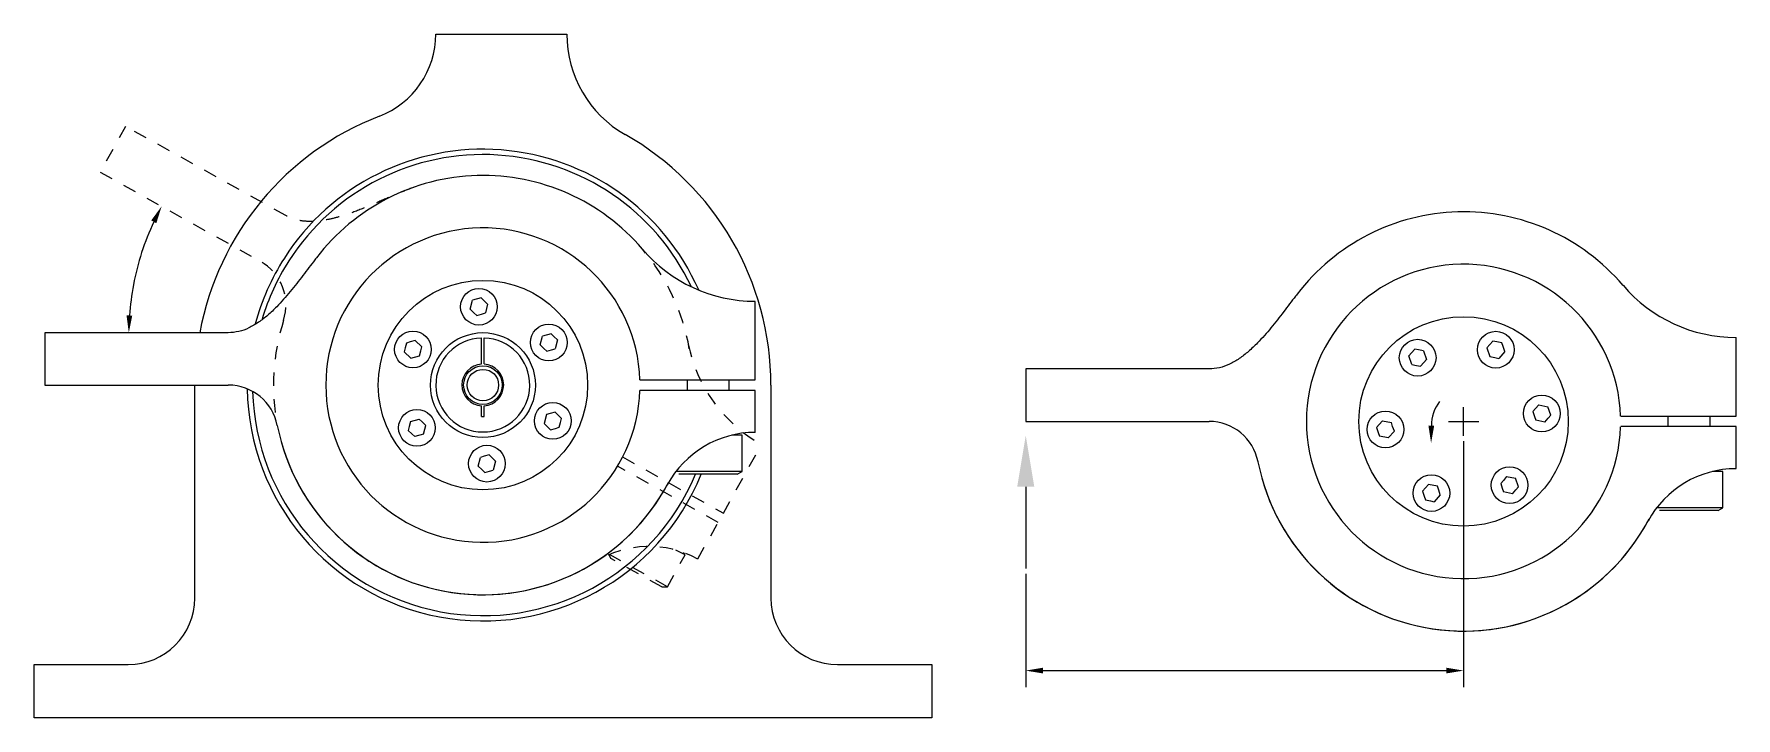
# Model space of a CAD drawing. Header units: inches. Extents: x 4 to 16.8, y 2.9 to 8.
import ezdxf

# ---------------------------------------------------------------- set-up
doc = ezdxf.new("R2010")
doc.units = ezdxf.units.IN
doc.header["$MEASUREMENT"] = 0
doc.linetypes.add('HIDDEN', pattern=[0.075, 0.05, -0.025])

msp = doc.modelspace()

# ---------------------------------------------------------------- linework, layer by layer
at = {"color": 7, "linetype": 'Continuous', "lineweight": 25}
for p, q in [((6.983, 8.035), (7.968, 8.035)), ((7.242, 5.969), (7.259, 6.035)), ((7.325, 6.053), (7.259, 6.035)), ((9.385, 5.437), (9.385, 6.027)), ((7.373, 6.006), (7.356, 5.94)), ((5.424, 5.791), (4.046, 5.791)), ((4.046, 5.791), (4.046, 5.398)), ((7.768, 5.7), (7.785, 5.766)), ((7.85, 5.784), (7.785, 5.766)), ((6.795, 5.6), (6.746, 5.648)), ((6.829, 5.733), (6.878, 5.685)), ((7.326, 5.557), (7.326, 5.752)), ((7.347, 5.557), (7.347, 5.752)), ((7.899, 5.737), (7.882, 5.671)), ((14.409, 5.655), (14.431, 5.591)), ((14.884, 5.678), (14.93, 5.729)), ((14.884, 5.678), (14.906, 5.613)), ((15.018, 5.65), (14.973, 5.599)), ((16.757, 5.165), (16.757, 5.755)), ((6.795, 5.6), (6.861, 5.619)), ((12.796, 5.519), (11.418, 5.519)), ((11.418, 5.519), (11.418, 5.125)), ((14.319, 5.553), (14.297, 5.618)), ((4.046, 5.398), (5.424, 5.398)), ((5.172, 3.798), (5.172, 5.398)), ((8.518, 5.437), (9.385, 5.437)), ((9.503, 5.398), (9.503, 3.798)), ((9.385, 5.358), (8.518, 5.358)), ((9.385, 5.043), (9.385, 5.358)), ((15.275, 5.25), (15.342, 5.236)), ((6.793, 5.124), (6.859, 5.143)), ((7.326, 5.163), (7.326, 5.242)), ((7.326, 5.163), (7.347, 5.163)), ((7.347, 5.163), (7.347, 5.242)), ((7.815, 5.176), (7.798, 5.11)), ((7.88, 5.195), (7.929, 5.147)), ((11.418, 5.125), (12.796, 5.125)), ((14.1, 5.13), (14.167, 5.117)), ((15.319, 5.12), (15.252, 5.134)), ((15.364, 5.172), (15.342, 5.236)), ((15.89, 5.165), (16.757, 5.165)), ((6.891, 5.029), (6.825, 5.011)), ((7.847, 5.062), (7.798, 5.11)), ((9.287, 5.022), (9.208, 5.022)), ((9.287, 4.749), (9.287, 5.022)), ((9.306, 5.039), (9.306, 5.039)), ((14.143, 5.001), (14.077, 5.014)), ((14.143, 5.001), (14.189, 5.052)), ((16.757, 5.086), (15.89, 5.086)), ((16.757, 4.771), (16.757, 5.086)), ((7.433, 4.826), (7.385, 4.874)), ((7.302, 4.789), (7.319, 4.855)), ((7.433, 4.826), (7.416, 4.76)), ((9.287, 4.749), (8.788, 4.749)), ((9.25, 4.728), (9.287, 4.749)), ((16.658, 4.75), (16.58, 4.75)), ((16.658, 4.477), (16.658, 4.75)), ((16.678, 4.767), (16.678, 4.767)), ((9.25, 4.728), (8.811, 4.728)), ((14.401, 4.6), (14.446, 4.651)), ((14.512, 4.638), (14.446, 4.651)), ((15.033, 4.711), (15.1, 4.698)), ((15.122, 4.633), (15.1, 4.698)), ((14.534, 4.573), (14.489, 4.522)), ((15.077, 4.582), (15.01, 4.595)), ((16.658, 4.477), (16.16, 4.477)), ((16.622, 4.456), (16.183, 4.456)), ((16.622, 4.456), (16.658, 4.477)), ((8.857, 4.122), (8.845, 4.141)), ((8.682, 3.882), (8.724, 3.883)), ((3.964, 2.898), (3.964, 3.298)), ((3.964, 3.298), (4.672, 3.298)), ((10.003, 3.298), (10.712, 3.298)), ((10.712, 3.298), (10.712, 2.898)), ((10.712, 2.898), (3.964, 2.898))]:
    msp.add_line(p, q, dxfattribs=at)
at = {"color": 7, "linetype": 'HIDDEN', "lineweight": 25, "ltscale": 2}
for p, q in [((4.652, 7.342), (4.461, 6.998)), ((5.856, 6.672), (4.652, 7.342)), ((4.461, 6.998), (5.665, 6.328)), ((9.145, 4.436), (9.432, 4.952)), ((9.106, 4.367), (8.349, 4.789)), ((8.387, 4.858), (9.145, 4.436)), ((8.953, 4.092), (9.106, 4.367)), ((8.724, 3.883), (8.289, 4.125)), ((8.682, 3.882), (8.299, 4.096)), ((8.724, 3.883), (8.857, 4.122))]:
    msp.add_line(p, q, dxfattribs=at)
for p, q in [((8.873, 5.437), (8.873, 5.358)), ((9.187, 5.437), (9.187, 5.358)), ((14.595, 5.125), (14.824, 5.125)), ((14.709, 5.017), (14.709, 5.232)), ((16.245, 5.165), (16.245, 5.086)), ((16.559, 5.165), (16.559, 5.086)), ((14.709, 4.977), (14.709, 3.128)), ((11.418, 3.979), (11.418, 3.128)), ((11.548, 3.253), (14.579, 3.253))]:
    msp.add_line(p, q)
at = {"color": 7, "linetype": 'HIDDEN', "lineweight": 25}
for p, q in [((8.283, 4.123), (8.299, 4.096)), ((8.857, 4.122), (8.789, 4.159))]:
    msp.add_line(p, q, dxfattribs=at)
at = {"color": 7, "linetype": 'Continuous', "lineweight": 25, "flags": 128}
for points in [[(7.373, 6.006), (7.346, 6.032), (7.325, 6.053)], [(7.242, 5.969), (7.269, 5.942), (7.291, 5.921)], [(7.291, 5.921), (7.328, 5.932), (7.356, 5.94)], [(7.899, 5.737), (7.872, 5.763), (7.85, 5.784)], [(6.763, 5.714), (6.754, 5.677), (6.746, 5.648)], [(6.829, 5.733), (6.792, 5.722), (6.763, 5.714)], [(6.861, 5.619), (6.87, 5.656), (6.878, 5.685)], [(7.768, 5.7), (7.795, 5.673), (7.817, 5.652)], [(7.817, 5.652), (7.853, 5.663), (7.882, 5.671)], [(14.342, 5.669), (14.317, 5.64), (14.297, 5.618)], [(14.409, 5.655), (14.371, 5.663), (14.342, 5.669)], [(14.996, 5.715), (14.959, 5.723), (14.93, 5.729)], [(15.018, 5.65), (15.006, 5.687), (14.996, 5.715)], [(14.319, 5.553), (14.356, 5.545), (14.385, 5.54)], [(14.385, 5.54), (14.411, 5.568), (14.431, 5.591)], [(14.906, 5.613), (14.944, 5.605), (14.973, 5.599)], [(15.275, 5.25), (15.25, 5.221), (15.23, 5.199)], [(6.793, 5.124), (6.784, 5.087), (6.776, 5.058)], [(6.908, 5.095), (6.88, 5.122), (6.859, 5.143)], [(7.88, 5.195), (7.844, 5.184), (7.815, 5.176)], [(7.912, 5.081), (7.922, 5.118), (7.929, 5.147)], [(14.1, 5.13), (14.075, 5.101), (14.055, 5.079)], [(15.23, 5.199), (15.242, 5.162), (15.252, 5.134)], [(15.319, 5.12), (15.344, 5.149), (15.364, 5.172)], [(6.776, 5.058), (6.804, 5.032), (6.825, 5.011)], [(6.891, 5.029), (6.9, 5.066), (6.908, 5.095)], [(7.847, 5.062), (7.883, 5.073), (7.912, 5.081)], [(14.055, 5.079), (14.067, 5.043), (14.077, 5.014)], [(14.189, 5.052), (14.176, 5.088), (14.167, 5.117)], [(7.385, 4.874), (7.348, 4.863), (7.319, 4.855)], [(7.302, 4.789), (7.329, 4.763), (7.351, 4.742)], [(7.351, 4.742), (7.388, 4.752), (7.416, 4.76)], [(14.534, 4.573), (14.522, 4.609), (14.512, 4.638)], [(15.033, 4.711), (15.008, 4.682), (14.988, 4.66)], [(14.988, 4.66), (15, 4.624), (15.01, 4.595)], [(15.077, 4.582), (15.102, 4.61), (15.122, 4.633)], [(14.401, 4.6), (14.413, 4.564), (14.422, 4.535)], [(14.422, 4.535), (14.46, 4.528), (14.489, 4.522)]]:
    msp.add_lwpolyline(points, dxfattribs=at)
at = {"linetype": 'ByBlock', "lineweight": -2}
msp.add_lwpolyline([(11.418, 4.635), (11.418, 4.019)], dxfattribs=at)
at = {"color": 7, "linetype": 'Continuous', "lineweight": 25}
for centre, radius in [((7.338, 5.398), 0.787), ((7.308, 5.987), 0.138), ((14.709, 5.125), 0.787), ((6.812, 5.666), 0.138), ((7.338, 5.398), 0.394), ((7.833, 5.718), 0.138), ((14.951, 5.664), 0.138), ((14.364, 5.604), 0.138), ((7.338, 5.398), 0.145), ((7.338, 5.398), 0.118), ((7.863, 5.129), 0.138), ((15.297, 5.185), 0.138), ((6.842, 5.077), 0.138), ((14.122, 5.065), 0.138), ((7.368, 4.808), 0.138), ((15.055, 4.646), 0.138), ((14.467, 4.587), 0.138)]:
    msp.add_circle(centre, radius, dxfattribs=at)
for centre, radius, start, end in [((6.322, 8.035), 0.661, 291.0556, 0), ((8.836, 8.035), 0.868, 180, 240.4065), ((7.338, 5.398), 2.165, 111.0556, 169.5243), ((7.338, 5.398), 1.772, 23.7841, 147.3986), ((7.338, 5.398), 2.165, 0, 60.4065), ((7.338, 5.398), 1.732, 25.2389, 147.3986), ((7.338, 5.398), 1.181, 1.9102, 358.0898), ((9.385, 7.143), 1.115, 220.4497, 270), ((7.338, 5.398), 1.772, 147.3986, 164.9881), ((7.338, 5.398), 1.732, 147.3986, 163.3898), ((14.709, 5.125), 1.181, 1.9102, 358.0898), ((16.757, 6.871), 1.115, 220.4497, 270), ((7.337, 5.399), 0.353, 91.7801, 88.2199), ((7.337, 5.399), 0.157, 93.9871, 266.0129), ((7.337, 5.399), 0.157, 273.9871, 86.0129), ((5.424, 5.023), 0.375, 11.0886, 90), ((7.338, 5.398), 1.772, 180.9027, 337.8039), ((7.338, 5.398), 1.732, 181.5544, 337.2716), ((12.796, 4.75), 0.375, 11.0886, 90), ((7.338, 5.398), 1.575, 191.0886, 331.6029), ((9.385, 4.291), 0.752, 90, 151.6029), ((14.709, 5.125), 1.575, 191.0886, 331.6029), ((16.757, 4.018), 0.752, 90, 151.6029), ((4.672, 3.798), 0.5, 270, 0), ((10.003, 3.798), 0.5, 180, 270)]:
    msp.add_arc(centre, radius, start, end, dxfattribs=at)
for centre, radius, start, end in [((7.338, 5.398), 1.575, 40.4497, 142.6346), ((14.709, 5.125), 1.575, 40.4497, 142.6346), ((6.629, 5.791), 1.952, 154.7178, 169.3282), ((6.629, 5.791), 1.952, 169.3282, 176.1838), ((14.764, 5.093), 0.297, 142.2888, 180), ((7.338, 5.398), 1.575, 191.0886, 332.3049), ((14.709, 5.125), 1.575, 191.0886, 332.3049)]:
    msp.add_arc(centre, radius, start, end)
at = {"color": 7, "linetype": 'HIDDEN', "lineweight": 25, "ltscale": 2}
for centre, radius, start, end in [((7.338, 5.398), 1.575, 9.9541, 40.4497), ((5.482, 6), 0.375, 341.9903, 60.9017), ((7.338, 5.398), 1.575, 162.013, 191.0886), ((9.974, 5.927), 1.115, 191.3514, 240.9017), ((8.587, 3.434), 0.752, 60.9017, 122.5046)]:
    msp.add_arc(centre, radius, start, end, dxfattribs=at)
msp.add_open_spline([(6.815, 6.883), (6.774, 6.867), (6.686, 6.833), (6.554, 6.774), (6.414, 6.715), (6.289, 6.67), (6.181, 6.642), (6.094, 6.628), (6.01, 6.626), (5.929, 6.638), (5.88, 6.661), (5.856, 6.672)], degree=3, knots=[0, 0, 0, 0, 0.1317016, 0.2777232, 0.4300929, 0.5811329, 0.6724874, 0.7597303, 0.8425635, 0.9218373, 1, 1, 1, 1], dxfattribs=at)
at = {"color": 7, "linetype": 'Continuous', "lineweight": 25}
for points in [[(6.086, 6.353), (6.082, 6.349), (6.048, 6.305), (5.984, 6.22), (5.891, 6.1), (5.803, 6), (5.723, 5.923), (5.653, 5.869), (5.58, 5.826), (5.504, 5.797), (5.451, 5.793), (5.424, 5.791)], [(13.458, 6.081), (13.454, 6.076), (13.42, 6.033), (13.356, 5.948), (13.263, 5.828), (13.175, 5.728), (13.094, 5.651), (13.025, 5.596), (12.952, 5.554), (12.876, 5.525), (12.822, 5.521), (12.796, 5.519)]]:
    msp.add_open_spline(points, degree=3, knots=[0.1139061, 0.1139061, 0.1139061, 0.1139061, 0.1317016, 0.2777232, 0.4300929, 0.5811329, 0.6724874, 0.7597303, 0.8425635, 0.9218373, 1, 1, 1, 1], dxfattribs=at)
at = {"linetype": 'HIDDEN'}
msp.add_solid([(4.844, 6.635), (4.883, 6.615), (4.923, 6.741)], dxfattribs=at)
for points in [[(4.702, 5.92), (4.659, 5.922), (4.676, 5.791)], [(11.354, 4.635), (11.418, 5.02), (11.482, 4.635)], [(14.445, 5.093), (14.488, 5.092), (14.465, 4.963)], [(11.548, 3.275), (11.548, 3.232), (11.418, 3.253)], [(14.579, 3.275), (14.579, 3.232), (14.709, 3.253)]]:
    msp.add_solid(points)

doc.saveas('drawing.dxf')
